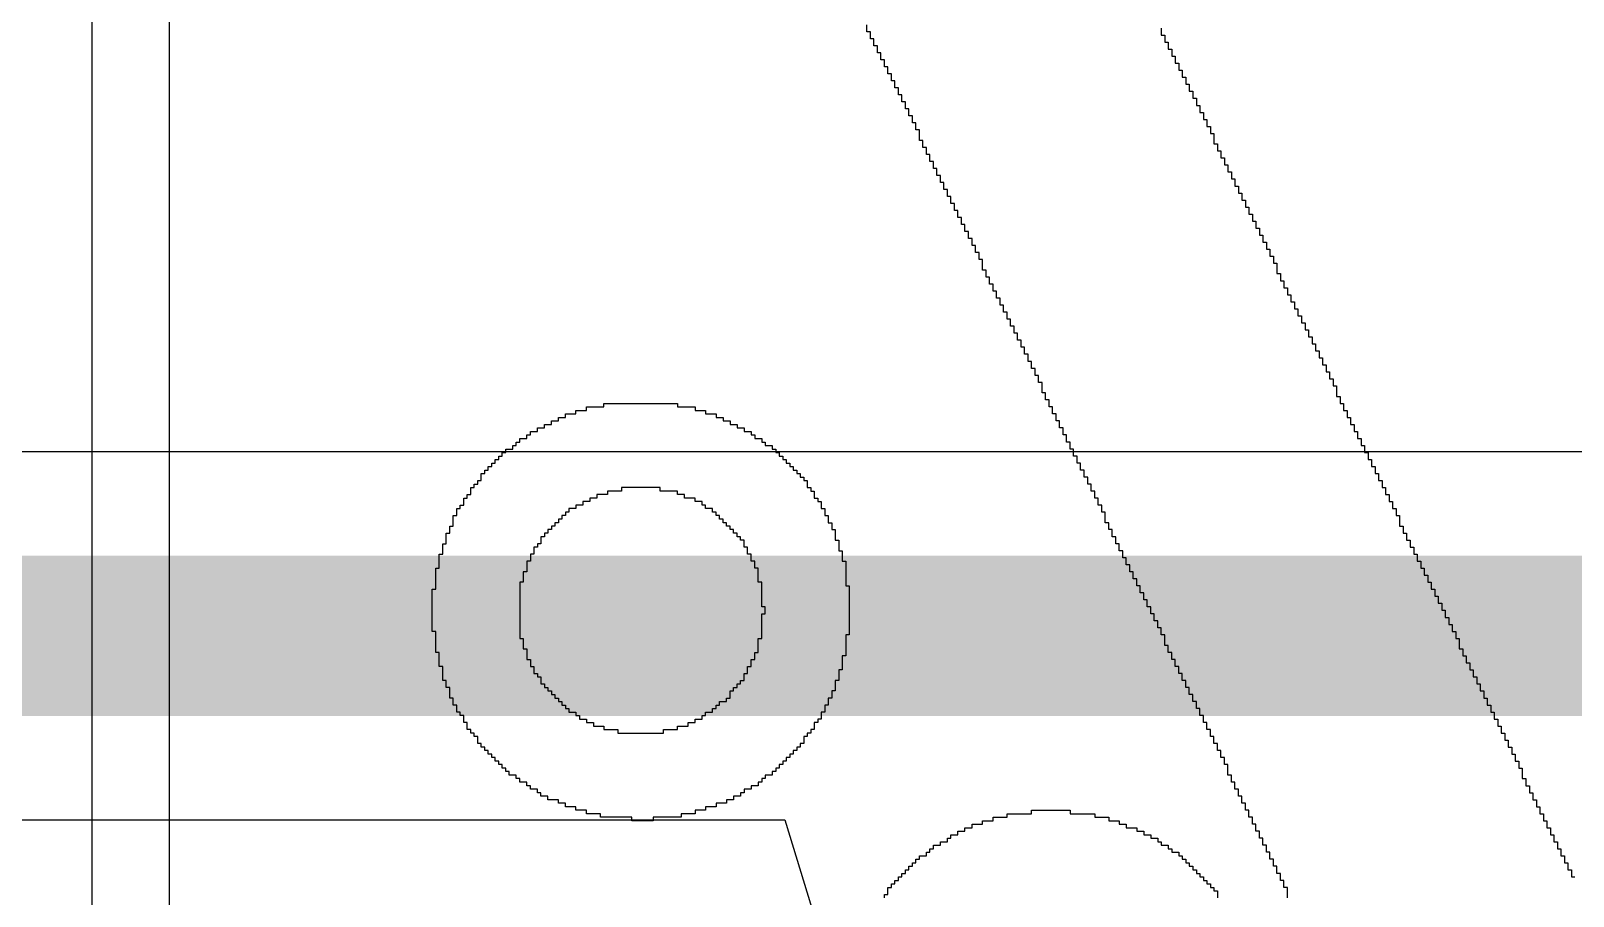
# Model space of a CAD drawing. Header units: inches. Extents: x -0.3 to 9.9, y -0.4 to 5.
# Drawn here: x 2.3156 to 2.3925, y 1.1252 to 1.1684 of the extents above; entities that cross this region are included whole.
import ezdxf

# ---------------------------------------------------------------- set-up
doc = ezdxf.new("R2010")
doc.units = ezdxf.units.IN
doc.header["$MEASUREMENT"] = 0
doc.layers.add('Top Layer', color=1, linetype='Continuous')
doc.layers.add('Top Overlay', color=2, linetype='Continuous')

msp = doc.modelspace()

# ---------------------------------------------------------------- linework, layer by layer
at = {"layer": 'Top Layer'}
for p, q in [((2.643146, 1.147401), (2.091867, 1.147401)), ((2.088232, 1.129048), (2.353213, 1.129048)), ((2.353213, 1.129048), (2.35473, 1.124048))]:
    msp.add_line(p, q, dxfattribs=at)
at = {"layer": 'Top Layer', "const_width": 0.008}
msp.add_lwpolyline([(2.087776, 1.138224), (2.674776, 1.138224)], dxfattribs=at)
at = {"layer": 'Top Overlay'}
for p, q in [((2.322494, 1.19792), (2.322494, 1.081084)), ((2.318646, 1.084932), (2.318646, 1.194072)), ((2.3573, 1.168361), (2.3573, 1.168711)), ((2.357475, 1.168361), (2.3573, 1.168361)), ((2.357475, 1.168011), (2.357475, 1.168361)), ((2.371992, 1.168536), (2.371992, 1.168186)), ((2.35765, 1.168011), (2.357475, 1.168011)), ((2.35765, 1.167661), (2.35765, 1.168011)), ((2.357825, 1.167661), (2.35765, 1.167661)), ((2.357825, 1.167312), (2.357825, 1.167661)), ((2.371992, 1.168186), (2.372167, 1.168186)), ((2.372167, 1.168186), (2.372167, 1.167836)), ((2.372167, 1.167836), (2.372342, 1.167836)), ((2.372342, 1.167836), (2.372342, 1.167487)), ((2.372342, 1.167487), (2.372517, 1.167487)), ((2.372517, 1.167487), (2.372517, 1.167137)), ((2.358, 1.167312), (2.357825, 1.167312)), ((2.358, 1.166962), (2.358, 1.167312)), ((2.358174, 1.166962), (2.358, 1.166962)), ((2.358174, 1.166612), (2.358174, 1.166962)), ((2.372517, 1.167137), (2.372691, 1.167137)), ((2.372691, 1.167137), (2.372691, 1.166787)), ((2.372691, 1.166787), (2.372866, 1.166787)), ((2.372866, 1.166787), (2.372866, 1.166437)), ((2.358349, 1.166612), (2.358174, 1.166612)), ((2.358349, 1.166262), (2.358349, 1.166612)), ((2.358524, 1.166262), (2.358349, 1.166262)), ((2.358524, 1.165912), (2.358524, 1.166262)), ((2.358699, 1.165912), (2.358524, 1.165912)), ((2.358699, 1.165563), (2.358699, 1.165912)), ((2.372866, 1.166437), (2.373041, 1.166437)), ((2.373041, 1.166437), (2.373041, 1.166087)), ((2.373041, 1.166087), (2.373216, 1.166087)), ((2.373216, 1.166087), (2.373216, 1.165738)), ((2.358874, 1.165563), (2.358699, 1.165563)), ((2.358874, 1.165213), (2.358874, 1.165563)), ((2.359049, 1.165213), (2.358874, 1.165213)), ((2.359049, 1.164863), (2.359049, 1.165213)), ((2.373216, 1.165738), (2.373391, 1.165738)), ((2.373391, 1.165738), (2.373391, 1.165388)), ((2.373391, 1.165388), (2.373566, 1.165388)), ((2.373566, 1.165388), (2.373566, 1.165038)), ((2.359224, 1.164863), (2.359049, 1.164863)), ((2.359224, 1.164513), (2.359224, 1.164863)), ((2.359399, 1.164513), (2.359224, 1.164513)), ((2.359399, 1.164163), (2.359399, 1.164513)), ((2.373566, 1.165038), (2.373741, 1.165038)), ((2.373741, 1.165038), (2.373741, 1.164688)), ((2.373741, 1.164688), (2.373916, 1.164688)), ((2.373916, 1.164688), (2.373916, 1.164338)), ((2.359574, 1.164163), (2.359399, 1.164163)), ((2.359574, 1.163814), (2.359574, 1.164163)), ((2.359748, 1.163814), (2.359574, 1.163814)), ((2.359748, 1.163464), (2.359748, 1.163814)), ((2.373916, 1.164338), (2.374091, 1.164338)), ((2.374091, 1.164338), (2.374091, 1.163989)), ((2.374091, 1.163989), (2.374266, 1.163989)), ((2.374266, 1.163989), (2.374266, 1.163639)), ((2.374266, 1.163639), (2.37444, 1.163639)), ((2.37444, 1.163639), (2.37444, 1.163289)), ((2.359923, 1.163464), (2.359748, 1.163464)), ((2.359923, 1.162939), (2.359923, 1.163464)), ((2.360098, 1.162939), (2.359923, 1.162939)), ((2.360098, 1.162589), (2.360098, 1.162939)), ((2.37444, 1.163289), (2.374615, 1.163289)), ((2.374615, 1.163289), (2.374615, 1.162764)), ((2.360273, 1.162589), (2.360098, 1.162589)), ((2.360273, 1.162239), (2.360273, 1.162589)), ((2.360448, 1.162239), (2.360273, 1.162239)), ((2.360448, 1.16189), (2.360448, 1.162239)), ((2.374615, 1.162764), (2.37479, 1.162764)), ((2.37479, 1.162764), (2.37479, 1.162414)), ((2.37479, 1.162414), (2.374965, 1.162414)), ((2.374965, 1.162414), (2.374965, 1.162065)), ((2.374965, 1.162065), (2.37514, 1.162065)), ((2.37514, 1.162065), (2.37514, 1.161715)), ((2.360623, 1.16189), (2.360448, 1.16189)), ((2.360623, 1.16154), (2.360623, 1.16189)), ((2.360798, 1.16154), (2.360623, 1.16154)), ((2.360798, 1.16119), (2.360798, 1.16154)), ((2.37514, 1.161715), (2.375315, 1.161715)), ((2.375315, 1.161715), (2.375315, 1.161365)), ((2.375315, 1.161365), (2.37549, 1.161365)), ((2.37549, 1.161365), (2.37549, 1.161015)), ((2.360973, 1.16119), (2.360798, 1.16119)), ((2.360973, 1.16084), (2.360973, 1.16119)), ((2.361148, 1.16084), (2.360973, 1.16084)), ((2.361148, 1.16049), (2.361148, 1.16084)), ((2.37549, 1.161015), (2.375665, 1.161015)), ((2.375665, 1.161015), (2.375665, 1.160665)), ((2.375665, 1.160665), (2.37584, 1.160665)), ((2.37584, 1.160665), (2.37584, 1.160316)), ((2.361323, 1.16049), (2.361148, 1.16049)), ((2.361323, 1.160141), (2.361323, 1.16049)), ((2.361498, 1.160141), (2.361323, 1.160141)), ((2.361498, 1.159791), (2.361498, 1.160141)), ((2.361673, 1.159791), (2.361498, 1.159791)), ((2.361673, 1.159441), (2.361673, 1.159791)), ((2.37584, 1.160316), (2.376015, 1.160316)), ((2.376015, 1.160316), (2.376015, 1.159966)), ((2.376015, 1.159966), (2.37619, 1.159966)), ((2.37619, 1.159966), (2.37619, 1.159616)), ((2.361847, 1.159441), (2.361673, 1.159441)), ((2.361847, 1.159091), (2.361847, 1.159441)), ((2.362022, 1.159091), (2.361847, 1.159091)), ((2.362022, 1.158741), (2.362022, 1.159091)), ((2.37619, 1.159616), (2.376364, 1.159616)), ((2.376364, 1.159616), (2.376364, 1.159266)), ((2.376364, 1.159266), (2.376539, 1.159266)), ((2.376539, 1.159266), (2.376539, 1.158916)), ((2.362197, 1.158741), (2.362022, 1.158741)), ((2.362197, 1.158392), (2.362197, 1.158741)), ((2.362372, 1.158392), (2.362197, 1.158392)), ((2.362372, 1.158042), (2.362372, 1.158392)), ((2.376539, 1.158916), (2.376714, 1.158916)), ((2.376714, 1.158916), (2.376714, 1.158566)), ((2.376714, 1.158566), (2.376889, 1.158566)), ((2.376889, 1.158566), (2.376889, 1.158217)), ((2.376889, 1.158217), (2.377064, 1.158217)), ((2.377064, 1.158217), (2.377064, 1.157867)), ((2.362547, 1.158042), (2.362372, 1.158042)), ((2.362547, 1.157692), (2.362547, 1.158042)), ((2.362722, 1.157692), (2.362547, 1.157692)), ((2.362722, 1.157342), (2.362722, 1.157692)), ((2.377064, 1.157867), (2.377239, 1.157867)), ((2.377239, 1.157867), (2.377239, 1.157517)), ((2.377239, 1.157517), (2.377414, 1.157517)), ((2.377414, 1.157517), (2.377414, 1.157167)), ((2.362897, 1.157342), (2.362722, 1.157342)), ((2.362897, 1.156992), (2.362897, 1.157342)), ((2.363072, 1.156992), (2.362897, 1.156992)), ((2.363072, 1.156468), (2.363072, 1.156992)), ((2.377414, 1.157167), (2.377589, 1.157167)), ((2.377589, 1.157167), (2.377589, 1.156817)), ((2.377589, 1.156817), (2.377764, 1.156817)), ((2.377764, 1.156817), (2.377764, 1.156293)), ((2.363247, 1.156468), (2.363072, 1.156468)), ((2.363247, 1.156118), (2.363247, 1.156468)), ((2.363421, 1.156118), (2.363247, 1.156118)), ((2.363421, 1.155768), (2.363421, 1.156118)), ((2.377764, 1.156293), (2.377938, 1.156293)), ((2.377938, 1.156293), (2.377938, 1.155943)), ((2.377938, 1.155943), (2.378113, 1.155943)), ((2.378113, 1.155943), (2.378113, 1.155593)), ((2.363596, 1.155768), (2.363421, 1.155768)), ((2.363596, 1.155418), (2.363596, 1.155768)), ((2.363771, 1.155418), (2.363596, 1.155418)), ((2.363771, 1.155068), (2.363771, 1.155418)), ((2.378113, 1.155593), (2.378288, 1.155593)), ((2.378288, 1.155593), (2.378288, 1.155243)), ((2.378288, 1.155243), (2.378463, 1.155243)), ((2.378463, 1.155243), (2.378463, 1.154894)), ((2.363946, 1.155068), (2.363771, 1.155068)), ((2.363946, 1.154719), (2.363946, 1.155068)), ((2.364121, 1.154719), (2.363946, 1.154719)), ((2.364121, 1.154369), (2.364121, 1.154719)), ((2.364296, 1.154369), (2.364121, 1.154369)), ((2.364296, 1.154019), (2.364296, 1.154369)), ((2.378463, 1.154894), (2.378638, 1.154894)), ((2.378638, 1.154894), (2.378638, 1.154544)), ((2.378638, 1.154544), (2.378813, 1.154544)), ((2.378813, 1.154544), (2.378813, 1.154194)), ((2.364471, 1.154019), (2.364296, 1.154019)), ((2.364471, 1.153669), (2.364471, 1.154019)), ((2.364646, 1.153669), (2.364471, 1.153669)), ((2.364646, 1.153319), (2.364646, 1.153669)), ((2.378813, 1.154194), (2.378988, 1.154194)), ((2.378988, 1.154194), (2.378988, 1.153844)), ((2.378988, 1.153844), (2.379163, 1.153844)), ((2.379163, 1.153844), (2.379163, 1.153494)), ((2.364821, 1.153319), (2.364646, 1.153319)), ((2.364821, 1.152969), (2.364821, 1.153319)), ((2.364996, 1.152969), (2.364821, 1.152969)), ((2.364996, 1.15262), (2.364996, 1.152969)), ((2.379163, 1.153494), (2.379338, 1.153494)), ((2.379338, 1.153494), (2.379338, 1.153144)), ((2.379338, 1.153144), (2.379513, 1.153144)), ((2.379513, 1.153144), (2.379513, 1.152795)), ((2.365171, 1.15262), (2.364996, 1.15262)), ((2.365171, 1.15227), (2.365171, 1.15262)), ((2.365346, 1.15227), (2.365171, 1.15227)), ((2.365346, 1.15192), (2.365346, 1.15227)), ((2.379513, 1.152795), (2.379688, 1.152795)), ((2.379688, 1.152795), (2.379688, 1.152445)), ((2.379688, 1.152445), (2.379863, 1.152445)), ((2.379863, 1.152445), (2.379863, 1.152095)), ((2.379863, 1.152095), (2.380037, 1.152095)), ((2.380037, 1.152095), (2.380037, 1.151745)), ((2.36552, 1.15192), (2.365346, 1.15192)), ((2.36552, 1.15157), (2.36552, 1.15192)), ((2.365695, 1.15157), (2.36552, 1.15157)), ((2.365695, 1.15122), (2.365695, 1.15157)), ((2.380037, 1.151745), (2.380212, 1.151745)), ((2.380212, 1.151745), (2.380212, 1.151395)), ((2.380212, 1.151395), (2.380387, 1.151395)), ((2.380387, 1.151395), (2.380387, 1.151046)), ((2.36587, 1.15122), (2.365695, 1.15122)), ((2.36587, 1.150871), (2.36587, 1.15122)), ((2.366045, 1.150871), (2.36587, 1.150871)), ((2.366045, 1.150346), (2.366045, 1.150871)), ((2.380387, 1.151046), (2.380562, 1.151046)), ((2.380562, 1.151046), (2.380562, 1.150696)), ((2.380562, 1.150696), (2.380737, 1.150696)), ((2.380737, 1.150696), (2.380737, 1.150171)), ((2.344182, 1.149646), (2.344182, 1.149821)), ((2.344182, 1.149821), (2.347855, 1.149821)), ((2.347855, 1.149821), (2.347855, 1.149646)), ((2.36622, 1.150346), (2.366045, 1.150346)), ((2.36622, 1.149996), (2.36622, 1.150346)), ((2.366395, 1.149996), (2.36622, 1.149996)), ((2.366395, 1.149646), (2.366395, 1.149996)), ((2.380737, 1.150171), (2.380912, 1.150171)), ((2.380912, 1.150171), (2.380912, 1.149821)), ((2.380912, 1.149821), (2.381087, 1.149821)), ((2.381087, 1.149821), (2.381087, 1.149471)), ((2.341908, 1.148947), (2.341908, 1.149122)), ((2.341908, 1.149122), (2.342258, 1.149122)), ((2.342258, 1.149122), (2.342258, 1.149296)), ((2.342258, 1.149296), (2.342783, 1.149296)), ((2.342783, 1.149296), (2.342783, 1.149471)), ((2.342783, 1.149471), (2.343308, 1.149471)), ((2.343308, 1.149471), (2.343308, 1.149646)), ((2.343308, 1.149646), (2.344182, 1.149646)), ((2.347855, 1.149646), (2.34873, 1.149646)), ((2.34873, 1.149646), (2.34873, 1.149471)), ((2.34873, 1.149471), (2.349254, 1.149471)), ((2.349254, 1.149471), (2.349254, 1.149296)), ((2.349254, 1.149296), (2.349779, 1.149296)), ((2.349779, 1.149296), (2.349779, 1.149122)), ((2.349779, 1.149122), (2.350129, 1.149122)), ((2.350129, 1.149122), (2.350129, 1.148947)), ((2.36657, 1.149646), (2.366395, 1.149646)), ((2.36657, 1.149296), (2.36657, 1.149646)), ((2.366745, 1.149296), (2.36657, 1.149296)), ((2.366745, 1.148947), (2.366745, 1.149296)), ((2.381087, 1.149471), (2.381262, 1.149471)), ((2.381262, 1.149471), (2.381262, 1.149122)), ((2.381262, 1.149122), (2.381437, 1.149122)), ((2.381437, 1.149122), (2.381437, 1.148772)), ((2.340334, 1.148072), (2.340334, 1.148247)), ((2.340334, 1.148247), (2.340509, 1.148247)), ((2.340509, 1.148247), (2.340509, 1.148422)), ((2.340509, 1.148422), (2.340859, 1.148422)), ((2.340859, 1.148422), (2.340859, 1.148597)), ((2.340859, 1.148597), (2.341209, 1.148597)), ((2.341209, 1.148597), (2.341209, 1.148772)), ((2.341209, 1.148772), (2.341559, 1.148772)), ((2.341559, 1.148772), (2.341559, 1.148947)), ((2.341559, 1.148947), (2.341908, 1.148947)), ((2.350129, 1.148947), (2.350479, 1.148947)), ((2.350479, 1.148947), (2.350479, 1.148772)), ((2.350479, 1.148772), (2.350828, 1.148772)), ((2.350828, 1.148772), (2.350828, 1.148597)), ((2.350828, 1.148597), (2.351178, 1.148597)), ((2.351178, 1.148597), (2.351178, 1.148422)), ((2.351178, 1.148422), (2.351528, 1.148422)), ((2.351528, 1.148422), (2.351528, 1.148247)), ((2.351528, 1.148247), (2.351703, 1.148247)), ((2.351703, 1.148247), (2.351703, 1.148072)), ((2.36692, 1.148947), (2.366745, 1.148947)), ((2.36692, 1.148597), (2.36692, 1.148947)), ((2.367094, 1.148597), (2.36692, 1.148597)), ((2.367094, 1.148247), (2.367094, 1.148597)), ((2.367269, 1.148247), (2.367094, 1.148247)), ((2.367269, 1.147897), (2.367269, 1.148247)), ((2.381437, 1.148772), (2.381611, 1.148772)), ((2.381611, 1.148772), (2.381611, 1.148422)), ((2.381611, 1.148422), (2.381786, 1.148422)), ((2.381786, 1.148422), (2.381786, 1.148072)), ((2.339285, 1.147373), (2.339285, 1.147547)), ((2.339285, 1.147547), (2.339635, 1.147547)), ((2.339635, 1.147547), (2.339635, 1.147722)), ((2.339635, 1.147722), (2.339809, 1.147722)), ((2.339809, 1.147722), (2.339809, 1.147897)), ((2.339809, 1.147897), (2.339984, 1.147897)), ((2.339984, 1.147897), (2.339984, 1.148072)), ((2.339984, 1.148072), (2.340334, 1.148072)), ((2.351703, 1.148072), (2.352053, 1.148072)), ((2.352053, 1.148072), (2.352053, 1.147897)), ((2.352053, 1.147897), (2.352228, 1.147897)), ((2.352228, 1.147897), (2.352228, 1.147722)), ((2.352228, 1.147722), (2.352578, 1.147722)), ((2.352578, 1.147722), (2.352578, 1.147547)), ((2.352578, 1.147547), (2.352752, 1.147547)), ((2.352752, 1.147547), (2.352752, 1.147373)), ((2.367444, 1.147897), (2.367269, 1.147897)), ((2.367444, 1.147547), (2.367444, 1.147897)), ((2.367619, 1.147547), (2.367444, 1.147547)), ((2.367619, 1.147198), (2.367619, 1.147547)), ((2.381786, 1.148072), (2.381961, 1.148072)), ((2.381961, 1.148072), (2.381961, 1.147722)), ((2.381961, 1.147722), (2.382136, 1.147722)), ((2.382136, 1.147722), (2.382136, 1.147373)), ((2.33841, 1.146498), (2.33841, 1.146673)), ((2.33841, 1.146673), (2.338585, 1.146673)), ((2.338585, 1.146673), (2.338585, 1.146848)), ((2.338585, 1.146848), (2.33876, 1.146848)), ((2.33876, 1.146848), (2.33876, 1.147023)), ((2.33876, 1.147023), (2.338935, 1.147023)), ((2.338935, 1.147023), (2.338935, 1.147198)), ((2.338935, 1.147198), (2.33911, 1.147198)), ((2.33911, 1.147198), (2.33911, 1.147373)), ((2.33911, 1.147373), (2.339285, 1.147373)), ((2.352752, 1.147373), (2.352927, 1.147373)), ((2.352927, 1.147373), (2.352927, 1.147198)), ((2.352927, 1.147198), (2.353102, 1.147198)), ((2.353102, 1.147198), (2.353102, 1.147023)), ((2.353102, 1.147023), (2.353277, 1.147023)), ((2.353277, 1.147023), (2.353277, 1.146848)), ((2.353277, 1.146848), (2.353452, 1.146848)), ((2.353452, 1.146848), (2.353452, 1.146673)), ((2.353452, 1.146673), (2.353627, 1.146673)), ((2.353627, 1.146673), (2.353627, 1.146498)), ((2.367794, 1.147198), (2.367619, 1.147198)), ((2.367794, 1.146848), (2.367794, 1.147198)), ((2.367969, 1.146848), (2.367794, 1.146848)), ((2.367969, 1.146498), (2.367969, 1.146848)), ((2.382136, 1.147373), (2.382311, 1.147373)), ((2.382311, 1.147373), (2.382311, 1.147023)), ((2.382311, 1.147023), (2.382486, 1.147023)), ((2.382486, 1.147023), (2.382486, 1.146673)), ((2.382486, 1.146673), (2.382661, 1.146673)), ((2.382661, 1.146673), (2.382661, 1.146323)), ((2.337886, 1.145798), (2.337886, 1.145973)), ((2.337886, 1.145973), (2.33806, 1.145973)), ((2.33806, 1.145973), (2.33806, 1.146323)), ((2.33806, 1.146323), (2.338235, 1.146323)), ((2.338235, 1.146323), (2.338235, 1.146498)), ((2.338235, 1.146498), (2.33841, 1.146498)), ((2.353627, 1.146498), (2.353802, 1.146498)), ((2.353802, 1.146498), (2.353802, 1.146323)), ((2.353802, 1.146323), (2.353977, 1.146323)), ((2.353977, 1.146323), (2.353977, 1.146148)), ((2.353977, 1.146148), (2.354152, 1.146148)), ((2.354152, 1.146148), (2.354152, 1.145973)), ((2.354152, 1.145973), (2.354326, 1.145973)), ((2.354326, 1.145973), (2.354326, 1.145624)), ((2.368144, 1.146498), (2.367969, 1.146498)), ((2.368144, 1.146148), (2.368144, 1.146498)), ((2.368319, 1.146148), (2.368144, 1.146148)), ((2.368319, 1.145798), (2.368319, 1.146148)), ((2.382661, 1.146323), (2.382836, 1.146323)), ((2.382836, 1.146323), (2.382836, 1.145973)), ((2.382836, 1.145973), (2.383011, 1.145973)), ((2.383011, 1.145973), (2.383011, 1.145624)), ((2.337361, 1.145099), (2.337361, 1.145274)), ((2.337361, 1.145274), (2.337536, 1.145274)), ((2.337536, 1.145274), (2.337536, 1.145624)), ((2.337536, 1.145624), (2.337711, 1.145624)), ((2.337711, 1.145624), (2.337711, 1.145798)), ((2.337711, 1.145798), (2.337886, 1.145798)), ((2.344357, 1.145274), (2.343832, 1.145274)), ((2.343832, 1.145274), (2.343832, 1.145099)), ((2.345057, 1.145449), (2.344357, 1.145449)), ((2.344357, 1.145449), (2.344357, 1.145274)), ((2.34698, 1.145624), (2.345057, 1.145624)), ((2.345057, 1.145624), (2.345057, 1.145449)), ((2.34698, 1.145449), (2.34698, 1.145624)), ((2.347855, 1.145449), (2.34698, 1.145449)), ((2.347855, 1.145274), (2.347855, 1.145449)), ((2.348205, 1.145274), (2.347855, 1.145274)), ((2.348205, 1.145099), (2.348205, 1.145274)), ((2.354326, 1.145624), (2.354501, 1.145624)), ((2.354501, 1.145624), (2.354501, 1.145449)), ((2.354501, 1.145449), (2.354676, 1.145449)), ((2.354676, 1.145449), (2.354676, 1.145099)), ((2.368494, 1.145798), (2.368319, 1.145798)), ((2.368494, 1.145449), (2.368494, 1.145798)), ((2.368669, 1.145449), (2.368494, 1.145449)), ((2.368669, 1.145099), (2.368669, 1.145449)), ((2.383011, 1.145624), (2.383186, 1.145624)), ((2.383186, 1.145624), (2.383186, 1.145274)), ((2.383186, 1.145274), (2.383361, 1.145274)), ((2.383361, 1.145274), (2.383361, 1.144924)), ((2.336836, 1.144224), (2.336836, 1.144574)), ((2.336836, 1.144574), (2.337011, 1.144574)), ((2.337011, 1.144574), (2.337011, 1.144749)), ((2.337011, 1.144749), (2.337186, 1.144749)), ((2.337186, 1.144749), (2.337186, 1.145099)), ((2.337186, 1.145099), (2.337361, 1.145099)), ((2.342433, 1.144399), (2.342258, 1.144399)), ((2.342258, 1.144399), (2.342258, 1.144224)), ((2.342783, 1.144574), (2.342433, 1.144574)), ((2.342433, 1.144574), (2.342433, 1.144399)), ((2.343133, 1.144749), (2.342783, 1.144749)), ((2.342783, 1.144749), (2.342783, 1.144574)), ((2.343482, 1.144924), (2.343133, 1.144924)), ((2.343133, 1.144924), (2.343133, 1.144749)), ((2.343832, 1.145099), (2.343482, 1.145099)), ((2.343482, 1.145099), (2.343482, 1.144924)), ((2.34873, 1.145099), (2.348205, 1.145099)), ((2.34873, 1.144924), (2.34873, 1.145099)), ((2.349079, 1.144924), (2.34873, 1.144924)), ((2.349079, 1.144749), (2.349079, 1.144924)), ((2.349254, 1.144749), (2.349079, 1.144749)), ((2.349254, 1.144574), (2.349254, 1.144749)), ((2.349604, 1.144574), (2.349254, 1.144574)), ((2.349604, 1.144399), (2.349604, 1.144574)), ((2.349779, 1.144399), (2.349604, 1.144399)), ((2.349779, 1.144224), (2.349779, 1.144399)), ((2.354676, 1.145099), (2.354851, 1.145099)), ((2.354851, 1.145099), (2.354851, 1.144924)), ((2.354851, 1.144924), (2.355026, 1.144924)), ((2.355026, 1.144924), (2.355026, 1.144574)), ((2.355026, 1.144574), (2.355201, 1.144574)), ((2.355201, 1.144574), (2.355201, 1.144224)), ((2.368844, 1.145099), (2.368669, 1.145099)), ((2.368844, 1.144749), (2.368844, 1.145099)), ((2.369018, 1.144749), (2.368844, 1.144749)), ((2.369018, 1.144399), (2.369018, 1.144749)), ((2.369193, 1.144399), (2.369018, 1.144399)), ((2.369193, 1.143874), (2.369193, 1.144399)), ((2.383361, 1.144924), (2.383535, 1.144924)), ((2.383535, 1.144924), (2.383535, 1.144574)), ((2.383535, 1.144574), (2.38371, 1.144574)), ((2.38371, 1.144574), (2.38371, 1.144224)), ((2.336486, 1.14335), (2.336486, 1.1437)), ((2.336486, 1.1437), (2.336661, 1.1437)), ((2.336661, 1.1437), (2.336661, 1.144224)), ((2.336661, 1.144224), (2.336836, 1.144224)), ((2.341733, 1.1437), (2.341559, 1.1437)), ((2.341559, 1.1437), (2.341559, 1.143525)), ((2.341908, 1.143874), (2.341733, 1.143874)), ((2.341733, 1.143874), (2.341733, 1.1437)), ((2.342083, 1.144049), (2.341908, 1.144049)), ((2.341908, 1.144049), (2.341908, 1.143874)), ((2.342258, 1.144224), (2.342083, 1.144224)), ((2.342083, 1.144224), (2.342083, 1.144049)), ((2.349954, 1.144224), (2.349779, 1.144224)), ((2.349954, 1.144049), (2.349954, 1.144224)), ((2.350129, 1.144049), (2.349954, 1.144049)), ((2.350129, 1.143874), (2.350129, 1.144049)), ((2.350304, 1.143874), (2.350129, 1.143874)), ((2.350304, 1.1437), (2.350304, 1.143874)), ((2.350479, 1.1437), (2.350304, 1.1437)), ((2.350479, 1.143525), (2.350479, 1.1437)), ((2.355201, 1.144224), (2.355376, 1.144224)), ((2.355376, 1.144224), (2.355376, 1.143874)), ((2.355376, 1.143874), (2.355551, 1.143874)), ((2.355551, 1.143874), (2.355551, 1.143525)), ((2.369368, 1.143874), (2.369193, 1.143874)), ((2.369368, 1.143525), (2.369368, 1.143874)), ((2.38371, 1.144224), (2.383885, 1.144224)), ((2.383885, 1.144224), (2.383885, 1.1437)), ((2.383885, 1.1437), (2.38406, 1.1437)), ((2.38406, 1.1437), (2.38406, 1.14335)), ((2.336136, 1.1423), (2.336136, 1.142825)), ((2.336136, 1.142825), (2.336311, 1.142825)), ((2.336311, 1.142825), (2.336311, 1.14335)), ((2.336311, 1.14335), (2.336486, 1.14335)), ((2.341034, 1.142825), (2.340859, 1.142825)), ((2.340859, 1.142825), (2.340859, 1.14265)), ((2.341209, 1.143175), (2.341034, 1.143175)), ((2.341034, 1.143175), (2.341034, 1.142825)), ((2.341384, 1.14335), (2.341209, 1.14335)), ((2.341209, 1.14335), (2.341209, 1.143175)), ((2.341559, 1.143525), (2.341384, 1.143525)), ((2.341384, 1.143525), (2.341384, 1.14335)), ((2.350653, 1.143525), (2.350479, 1.143525)), ((2.350653, 1.14335), (2.350653, 1.143525)), ((2.350828, 1.14335), (2.350653, 1.14335)), ((2.350828, 1.143175), (2.350828, 1.14335)), ((2.351003, 1.143175), (2.350828, 1.143175)), ((2.351003, 1.143), (2.351003, 1.143175)), ((2.351178, 1.143), (2.351003, 1.143)), ((2.351178, 1.14265), (2.351178, 1.143)), ((2.355551, 1.143525), (2.355726, 1.143525)), ((2.355726, 1.143525), (2.355726, 1.143)), ((2.355726, 1.143), (2.355901, 1.143)), ((2.355901, 1.143), (2.355901, 1.142475)), ((2.369543, 1.143525), (2.369368, 1.143525)), ((2.369543, 1.143175), (2.369543, 1.143525)), ((2.369718, 1.143175), (2.369543, 1.143175)), ((2.369718, 1.142825), (2.369718, 1.143175)), ((2.369893, 1.142825), (2.369718, 1.142825)), ((2.369893, 1.142475), (2.369893, 1.142825)), ((2.38406, 1.14335), (2.384235, 1.14335)), ((2.384235, 1.14335), (2.384235, 1.143)), ((2.384235, 1.143), (2.38441, 1.143)), ((2.38441, 1.143), (2.38441, 1.14265)), ((2.335962, 1.141601), (2.335962, 1.1423)), ((2.335962, 1.1423), (2.336136, 1.1423)), ((2.340684, 1.1423), (2.340509, 1.1423)), ((2.340509, 1.1423), (2.340509, 1.141951)), ((2.340859, 1.14265), (2.340684, 1.14265)), ((2.340684, 1.14265), (2.340684, 1.1423)), ((2.351353, 1.14265), (2.351178, 1.14265)), ((2.351353, 1.1423), (2.351353, 1.14265)), ((2.351528, 1.1423), (2.351353, 1.1423)), ((2.351528, 1.141951), (2.351528, 1.1423)), ((2.355901, 1.142475), (2.356076, 1.142475)), ((2.356076, 1.142475), (2.356076, 1.141951)), ((2.370068, 1.142475), (2.369893, 1.142475)), ((2.370068, 1.142125), (2.370068, 1.142475)), ((2.370243, 1.142125), (2.370068, 1.142125)), ((2.370243, 1.141776), (2.370243, 1.142125)), ((2.38441, 1.14265), (2.384585, 1.14265)), ((2.384585, 1.14265), (2.384585, 1.1423)), ((2.384585, 1.1423), (2.38476, 1.1423)), ((2.38476, 1.1423), (2.38476, 1.141951)), ((2.335787, 1.140551), (2.335787, 1.141601)), ((2.335787, 1.141601), (2.335962, 1.141601)), ((2.340334, 1.141426), (2.340159, 1.141426)), ((2.340159, 1.141426), (2.340159, 1.140901)), ((2.340509, 1.141951), (2.340334, 1.141951)), ((2.340334, 1.141951), (2.340334, 1.141426)), ((2.351703, 1.141951), (2.351528, 1.141951)), ((2.351703, 1.141601), (2.351703, 1.141951)), ((2.351878, 1.141601), (2.351703, 1.141601)), ((2.351878, 1.140901), (2.351878, 1.141601)), ((2.356076, 1.141951), (2.35625, 1.141951)), ((2.35625, 1.141951), (2.35625, 1.140726)), ((2.370418, 1.141776), (2.370243, 1.141776)), ((2.370418, 1.141426), (2.370418, 1.141776)), ((2.370593, 1.141426), (2.370418, 1.141426)), ((2.370593, 1.141076), (2.370593, 1.141426)), ((2.38476, 1.141951), (2.384935, 1.141951)), ((2.384935, 1.141951), (2.384935, 1.141601)), ((2.384935, 1.141601), (2.38511, 1.141601)), ((2.38511, 1.141601), (2.38511, 1.141251)), ((2.335612, 1.138453), (2.335612, 1.140551)), ((2.335612, 1.140551), (2.335787, 1.140551)), ((2.340159, 1.140901), (2.339984, 1.140901)), ((2.339984, 1.140901), (2.339984, 1.138103)), ((2.352053, 1.140901), (2.351878, 1.140901)), ((2.352053, 1.139677), (2.352053, 1.140901)), ((2.35625, 1.140726), (2.356425, 1.140726)), ((2.356425, 1.140726), (2.356425, 1.138278)), ((2.370767, 1.141076), (2.370593, 1.141076)), ((2.370767, 1.140726), (2.370767, 1.141076)), ((2.370942, 1.140726), (2.370767, 1.140726)), ((2.370942, 1.140376), (2.370942, 1.140726)), ((2.38511, 1.141251), (2.385285, 1.141251)), ((2.385285, 1.141251), (2.385285, 1.140901)), ((2.385285, 1.140901), (2.385459, 1.140901)), ((2.385459, 1.140901), (2.385459, 1.140551)), ((2.385459, 1.140551), (2.385634, 1.140551)), ((2.385634, 1.140551), (2.385634, 1.140202)), ((2.371117, 1.140376), (2.370942, 1.140376)), ((2.371117, 1.140027), (2.371117, 1.140376)), ((2.371292, 1.140027), (2.371117, 1.140027)), ((2.371292, 1.139677), (2.371292, 1.140027)), ((2.385634, 1.140202), (2.385809, 1.140202)), ((2.385809, 1.140202), (2.385809, 1.139852)), ((2.385809, 1.139852), (2.385984, 1.139852)), ((2.385984, 1.139852), (2.385984, 1.139502)), ((2.352228, 1.139677), (2.352053, 1.139677)), ((2.352053, 1.138103), (2.352053, 1.139327)), ((2.352053, 1.139327), (2.352228, 1.139327)), ((2.352228, 1.139327), (2.352228, 1.139677)), ((2.371467, 1.139677), (2.371292, 1.139677)), ((2.371467, 1.139327), (2.371467, 1.139677)), ((2.371642, 1.139327), (2.371467, 1.139327)), ((2.371642, 1.138977), (2.371642, 1.139327)), ((2.371817, 1.138977), (2.371642, 1.138977)), ((2.371817, 1.138627), (2.371817, 1.138977)), ((2.385984, 1.139502), (2.386159, 1.139502)), ((2.386159, 1.139502), (2.386159, 1.139152)), ((2.386159, 1.139152), (2.386334, 1.139152)), ((2.386334, 1.139152), (2.386334, 1.138802)), ((2.335787, 1.138453), (2.335612, 1.138453)), ((2.335787, 1.137403), (2.335787, 1.138453)), ((2.356425, 1.138278), (2.35625, 1.138278)), ((2.35625, 1.138278), (2.35625, 1.137228)), ((2.371992, 1.138627), (2.371817, 1.138627)), ((2.371992, 1.138278), (2.371992, 1.138627)), ((2.372167, 1.138278), (2.371992, 1.138278)), ((2.372167, 1.137753), (2.372167, 1.138278)), ((2.386334, 1.138802), (2.386509, 1.138802)), ((2.386509, 1.138802), (2.386509, 1.138453)), ((2.386509, 1.138453), (2.386684, 1.138453)), ((2.386684, 1.138453), (2.386684, 1.138103)), ((2.339984, 1.138103), (2.340159, 1.138103)), ((2.340159, 1.138103), (2.340159, 1.137578)), ((2.340159, 1.137578), (2.340334, 1.137578)), ((2.340334, 1.137578), (2.340334, 1.137053)), ((2.351878, 1.137403), (2.351878, 1.138103)), ((2.351878, 1.138103), (2.352053, 1.138103)), ((2.372342, 1.137753), (2.372167, 1.137753)), ((2.372342, 1.137403), (2.372342, 1.137753)), ((2.386684, 1.138103), (2.386859, 1.138103)), ((2.386859, 1.138103), (2.386859, 1.137578)), ((2.386859, 1.137578), (2.387033, 1.137578)), ((2.387033, 1.137578), (2.387033, 1.137228)), ((2.335962, 1.137403), (2.335787, 1.137403)), ((2.335962, 1.136704), (2.335962, 1.137403)), ((2.336136, 1.136704), (2.335962, 1.136704)), ((2.336136, 1.136004), (2.336136, 1.136704)), ((2.340334, 1.137053), (2.340509, 1.137053)), ((2.340509, 1.137053), (2.340509, 1.136704)), ((2.340509, 1.136704), (2.340684, 1.136704)), ((2.340684, 1.136704), (2.340684, 1.136354)), ((2.351353, 1.136354), (2.351353, 1.136704)), ((2.351353, 1.136704), (2.351528, 1.136704)), ((2.351528, 1.136704), (2.351528, 1.137053)), ((2.351528, 1.137053), (2.351703, 1.137053)), ((2.351703, 1.137053), (2.351703, 1.137403)), ((2.351703, 1.137403), (2.351878, 1.137403)), ((2.35625, 1.137228), (2.356076, 1.137228)), ((2.356076, 1.137228), (2.356076, 1.137053)), ((2.356076, 1.137053), (2.356076, 1.136878)), ((2.356076, 1.136878), (2.356076, 1.136529)), ((2.372517, 1.137403), (2.372342, 1.137403)), ((2.372517, 1.137053), (2.372517, 1.137403)), ((2.372691, 1.137053), (2.372517, 1.137053)), ((2.372691, 1.136704), (2.372691, 1.137053)), ((2.372866, 1.136704), (2.372691, 1.136704)), ((2.372866, 1.136354), (2.372866, 1.136704)), ((2.387033, 1.137228), (2.387208, 1.137228)), ((2.387208, 1.137228), (2.387208, 1.136878)), ((2.387208, 1.136878), (2.387383, 1.136878)), ((2.387383, 1.136878), (2.387383, 1.136529)), ((2.336311, 1.136004), (2.336136, 1.136004)), ((2.336311, 1.135654), (2.336311, 1.136004)), ((2.340684, 1.136354), (2.340859, 1.136354)), ((2.340859, 1.136354), (2.340859, 1.136179)), ((2.340859, 1.136179), (2.341034, 1.136179)), ((2.341034, 1.136179), (2.341034, 1.135829)), ((2.351003, 1.135829), (2.351003, 1.136004)), ((2.351003, 1.136004), (2.351178, 1.136004)), ((2.351178, 1.136004), (2.351178, 1.136354)), ((2.351178, 1.136354), (2.351353, 1.136354)), ((2.355901, 1.136004), (2.355726, 1.136004)), ((2.355726, 1.136004), (2.355726, 1.135479)), ((2.356076, 1.136529), (2.355901, 1.136529)), ((2.355901, 1.136529), (2.355901, 1.136004)), ((2.373041, 1.136354), (2.372866, 1.136354)), ((2.373041, 1.136004), (2.373041, 1.136354)), ((2.373216, 1.136004), (2.373041, 1.136004)), ((2.373216, 1.135654), (2.373216, 1.136004)), ((2.387383, 1.136529), (2.387558, 1.136529)), ((2.387558, 1.136529), (2.387558, 1.136179)), ((2.387558, 1.136179), (2.387733, 1.136179)), ((2.387733, 1.136179), (2.387733, 1.135829)), ((2.336486, 1.135654), (2.336311, 1.135654)), ((2.336486, 1.135129), (2.336486, 1.135654)), ((2.336661, 1.135129), (2.336486, 1.135129)), ((2.336661, 1.13478), (2.336661, 1.135129)), ((2.341034, 1.135829), (2.341209, 1.135829)), ((2.341209, 1.135829), (2.341209, 1.135654)), ((2.341209, 1.135654), (2.341384, 1.135654)), ((2.341384, 1.135654), (2.341384, 1.135479)), ((2.341384, 1.135479), (2.341559, 1.135479)), ((2.341559, 1.135479), (2.341559, 1.135304)), ((2.341559, 1.135304), (2.341733, 1.135304)), ((2.341733, 1.135304), (2.341733, 1.135129)), ((2.341733, 1.135129), (2.341908, 1.135129)), ((2.341908, 1.135129), (2.341908, 1.134954)), ((2.350304, 1.134954), (2.350304, 1.135129)), ((2.350304, 1.135129), (2.350479, 1.135129)), ((2.350479, 1.135129), (2.350479, 1.135479)), ((2.350479, 1.135479), (2.350653, 1.135479)), ((2.350653, 1.135479), (2.350653, 1.135654)), ((2.350653, 1.135654), (2.350828, 1.135654)), ((2.350828, 1.135654), (2.350828, 1.135829)), ((2.350828, 1.135829), (2.351003, 1.135829)), ((2.355551, 1.135129), (2.355376, 1.135129)), ((2.355376, 1.135129), (2.355376, 1.13478)), ((2.355726, 1.135479), (2.355551, 1.135479)), ((2.355551, 1.135479), (2.355551, 1.135129)), ((2.373391, 1.135654), (2.373216, 1.135654)), ((2.373391, 1.135304), (2.373391, 1.135654)), ((2.373566, 1.135304), (2.373391, 1.135304)), ((2.373566, 1.134954), (2.373566, 1.135304)), ((2.387733, 1.135829), (2.387908, 1.135829)), ((2.387908, 1.135829), (2.387908, 1.135479)), ((2.387908, 1.135479), (2.388083, 1.135479)), ((2.388083, 1.135479), (2.388083, 1.135129)), ((2.388083, 1.135129), (2.388258, 1.135129)), ((2.388258, 1.135129), (2.388258, 1.13478)), ((2.336836, 1.13478), (2.336661, 1.13478)), ((2.336836, 1.13443), (2.336836, 1.13478)), ((2.337011, 1.13443), (2.336836, 1.13443)), ((2.337011, 1.134255), (2.337011, 1.13443)), ((2.341908, 1.134954), (2.342083, 1.134954)), ((2.342083, 1.134954), (2.342083, 1.13478)), ((2.342083, 1.13478), (2.342258, 1.13478)), ((2.342258, 1.13478), (2.342258, 1.134605)), ((2.342258, 1.134605), (2.342433, 1.134605)), ((2.342433, 1.134605), (2.342433, 1.13443)), ((2.342433, 1.13443), (2.342783, 1.13443)), ((2.342783, 1.13443), (2.342783, 1.134255)), ((2.349254, 1.134255), (2.349254, 1.13443)), ((2.349254, 1.13443), (2.349604, 1.13443)), ((2.349604, 1.13443), (2.349604, 1.134605)), ((2.349604, 1.134605), (2.349779, 1.134605)), ((2.349779, 1.134605), (2.349779, 1.13478)), ((2.349779, 1.13478), (2.349954, 1.13478)), ((2.349954, 1.13478), (2.349954, 1.134954)), ((2.349954, 1.134954), (2.350304, 1.134954)), ((2.355201, 1.13443), (2.355026, 1.13443)), ((2.355026, 1.13443), (2.355026, 1.13408)), ((2.355376, 1.13478), (2.355201, 1.13478)), ((2.355201, 1.13478), (2.355201, 1.13443)), ((2.373741, 1.134954), (2.373566, 1.134954)), ((2.373741, 1.134605), (2.373741, 1.134954)), ((2.373916, 1.134605), (2.373741, 1.134605)), ((2.373916, 1.134255), (2.373916, 1.134605)), ((2.388258, 1.13478), (2.388433, 1.13478)), ((2.388433, 1.13478), (2.388433, 1.13443)), ((2.388433, 1.13443), (2.388608, 1.13443)), ((2.388608, 1.13443), (2.388608, 1.13408)), ((2.337186, 1.134255), (2.337011, 1.134255)), ((2.337186, 1.133905), (2.337186, 1.134255)), ((2.337361, 1.133905), (2.337186, 1.133905)), ((2.337361, 1.133555), (2.337361, 1.133905)), ((2.342783, 1.134255), (2.342958, 1.134255)), ((2.342958, 1.134255), (2.342958, 1.13408)), ((2.342958, 1.13408), (2.343308, 1.13408)), ((2.343308, 1.13408), (2.343308, 1.133905)), ((2.343308, 1.133905), (2.343657, 1.133905)), ((2.343657, 1.133905), (2.343657, 1.13373)), ((2.343657, 1.13373), (2.344182, 1.13373)), ((2.344182, 1.13373), (2.344182, 1.133555)), ((2.347855, 1.133555), (2.347855, 1.13373)), ((2.347855, 1.13373), (2.34838, 1.13373)), ((2.34838, 1.13373), (2.34838, 1.133905)), ((2.34838, 1.133905), (2.34873, 1.133905)), ((2.34873, 1.133905), (2.34873, 1.13408)), ((2.34873, 1.13408), (2.349079, 1.13408)), ((2.349079, 1.13408), (2.349079, 1.134255)), ((2.349079, 1.134255), (2.349254, 1.134255)), ((2.354851, 1.133905), (2.354676, 1.133905)), ((2.354676, 1.133905), (2.354676, 1.133555)), ((2.355026, 1.13408), (2.354851, 1.13408)), ((2.354851, 1.13408), (2.354851, 1.133905)), ((2.374091, 1.134255), (2.373916, 1.134255)), ((2.374091, 1.133905), (2.374091, 1.134255)), ((2.374266, 1.133905), (2.374091, 1.133905)), ((2.374266, 1.133555), (2.374266, 1.133905)), ((2.388608, 1.13408), (2.388783, 1.13408)), ((2.388783, 1.13408), (2.388783, 1.13373)), ((2.388783, 1.13373), (2.388958, 1.13373)), ((2.388958, 1.13373), (2.388958, 1.13338)), ((2.337536, 1.133555), (2.337361, 1.133555)), ((2.337536, 1.13338), (2.337536, 1.133555)), ((2.337711, 1.13338), (2.337536, 1.13338)), ((2.337711, 1.133205), (2.337711, 1.13338)), ((2.337886, 1.133205), (2.337711, 1.133205)), ((2.337886, 1.132856), (2.337886, 1.133205)), ((2.33806, 1.132856), (2.337886, 1.132856)), ((2.33806, 1.132681), (2.33806, 1.132856)), ((2.344182, 1.133555), (2.344882, 1.133555)), ((2.344882, 1.133555), (2.344882, 1.13338)), ((2.344882, 1.13338), (2.347155, 1.13338)), ((2.347155, 1.13338), (2.347155, 1.133555)), ((2.347155, 1.133555), (2.347855, 1.133555)), ((2.354152, 1.132856), (2.353977, 1.132856)), ((2.353977, 1.132856), (2.353977, 1.132681)), ((2.354326, 1.133205), (2.354152, 1.133205)), ((2.354152, 1.133205), (2.354152, 1.132856)), ((2.354501, 1.13338), (2.354326, 1.13338)), ((2.354326, 1.13338), (2.354326, 1.133205)), ((2.354676, 1.133555), (2.354501, 1.133555)), ((2.354501, 1.133555), (2.354501, 1.13338)), ((2.37444, 1.133555), (2.374266, 1.133555)), ((2.37444, 1.133205), (2.37444, 1.133555)), ((2.374615, 1.133205), (2.37444, 1.133205)), ((2.374615, 1.132856), (2.374615, 1.133205)), ((2.37479, 1.132856), (2.374615, 1.132856)), ((2.37479, 1.132506), (2.37479, 1.132856)), ((2.388958, 1.13338), (2.389132, 1.13338)), ((2.389132, 1.13338), (2.389132, 1.133031)), ((2.389132, 1.133031), (2.389307, 1.133031)), ((2.389307, 1.133031), (2.389307, 1.132681)), ((2.338235, 1.132681), (2.33806, 1.132681)), ((2.338235, 1.132506), (2.338235, 1.132681)), ((2.33841, 1.132506), (2.338235, 1.132506)), ((2.33841, 1.132331), (2.33841, 1.132506)), ((2.338585, 1.132331), (2.33841, 1.132331)), ((2.338585, 1.132156), (2.338585, 1.132331)), ((2.33876, 1.132156), (2.338585, 1.132156)), ((2.33876, 1.131981), (2.33876, 1.132156)), ((2.353452, 1.132156), (2.353277, 1.132156)), ((2.353277, 1.132156), (2.353277, 1.131981)), ((2.353627, 1.132331), (2.353452, 1.132331)), ((2.353452, 1.132331), (2.353452, 1.132156)), ((2.353802, 1.132506), (2.353627, 1.132506)), ((2.353627, 1.132506), (2.353627, 1.132331)), ((2.353977, 1.132681), (2.353802, 1.132681)), ((2.353802, 1.132681), (2.353802, 1.132506)), ((2.374965, 1.132506), (2.37479, 1.132506)), ((2.374965, 1.132156), (2.374965, 1.132506)), ((2.37514, 1.132156), (2.374965, 1.132156)), ((2.37514, 1.131806), (2.37514, 1.132156)), ((2.389307, 1.132681), (2.389482, 1.132681)), ((2.389482, 1.132681), (2.389482, 1.132331)), ((2.389482, 1.132331), (2.389657, 1.132331)), ((2.389657, 1.132331), (2.389657, 1.131981)), ((2.338935, 1.131981), (2.33876, 1.131981)), ((2.338935, 1.131806), (2.338935, 1.131981)), ((2.33911, 1.131806), (2.338935, 1.131806)), ((2.33911, 1.131631), (2.33911, 1.131806)), ((2.339285, 1.131631), (2.33911, 1.131631)), ((2.339285, 1.131456), (2.339285, 1.131631)), ((2.33946, 1.131456), (2.339285, 1.131456)), ((2.33946, 1.131281), (2.33946, 1.131456)), ((2.339809, 1.131281), (2.33946, 1.131281)), ((2.339809, 1.131107), (2.339809, 1.131281)), ((2.352578, 1.131281), (2.352228, 1.131281)), ((2.352228, 1.131281), (2.352228, 1.131107)), ((2.352752, 1.131456), (2.352578, 1.131456)), ((2.352578, 1.131456), (2.352578, 1.131281)), ((2.352927, 1.131631), (2.352752, 1.131631)), ((2.352752, 1.131631), (2.352752, 1.131456)), ((2.353102, 1.131806), (2.352927, 1.131806)), ((2.352927, 1.131806), (2.352927, 1.131631)), ((2.353277, 1.131981), (2.353102, 1.131981)), ((2.353102, 1.131981), (2.353102, 1.131806)), ((2.375315, 1.131806), (2.37514, 1.131806)), ((2.375315, 1.131281), (2.375315, 1.131806)), ((2.37549, 1.131281), (2.375315, 1.131281)), ((2.37549, 1.130932), (2.37549, 1.131281)), ((2.389657, 1.131981), (2.389832, 1.131981)), ((2.389832, 1.131981), (2.389832, 1.131631)), ((2.389832, 1.131631), (2.390007, 1.131631)), ((2.390007, 1.131631), (2.390007, 1.131107)), ((2.339984, 1.131107), (2.339809, 1.131107)), ((2.339984, 1.130932), (2.339984, 1.131107)), ((2.340334, 1.130932), (2.339984, 1.130932)), ((2.340334, 1.130757), (2.340334, 1.130932)), ((2.340509, 1.130757), (2.340334, 1.130757)), ((2.340509, 1.130582), (2.340509, 1.130757)), ((2.340859, 1.130582), (2.340509, 1.130582)), ((2.340859, 1.130407), (2.340859, 1.130582)), ((2.351528, 1.130582), (2.351178, 1.130582)), ((2.351178, 1.130582), (2.351178, 1.130407)), ((2.351878, 1.130757), (2.351528, 1.130757)), ((2.351528, 1.130757), (2.351528, 1.130582)), ((2.352053, 1.130932), (2.351878, 1.130932)), ((2.351878, 1.130932), (2.351878, 1.130757)), ((2.352228, 1.131107), (2.352053, 1.131107)), ((2.352053, 1.131107), (2.352053, 1.130932)), ((2.375665, 1.130932), (2.37549, 1.130932)), ((2.375665, 1.130582), (2.375665, 1.130932)), ((2.37584, 1.130582), (2.375665, 1.130582)), ((2.37584, 1.130232), (2.37584, 1.130582)), ((2.390007, 1.131107), (2.390182, 1.131107)), ((2.390182, 1.131107), (2.390182, 1.130757)), ((2.390182, 1.130757), (2.390357, 1.130757)), ((2.390357, 1.130757), (2.390357, 1.130407)), ((2.341034, 1.130407), (2.340859, 1.130407)), ((2.341034, 1.130232), (2.341034, 1.130407)), ((2.341384, 1.130232), (2.341034, 1.130232)), ((2.341384, 1.130057), (2.341384, 1.130232)), ((2.341908, 1.130057), (2.341384, 1.130057)), ((2.341908, 1.129882), (2.341908, 1.130057)), ((2.342258, 1.129882), (2.341908, 1.129882)), ((2.342258, 1.129707), (2.342258, 1.129882)), ((2.350304, 1.129882), (2.349779, 1.129882)), ((2.349779, 1.129882), (2.349779, 1.129707)), ((2.350653, 1.130057), (2.350304, 1.130057)), ((2.350304, 1.130057), (2.350304, 1.129882)), ((2.351003, 1.130232), (2.350653, 1.130232)), ((2.350653, 1.130232), (2.350653, 1.130057)), ((2.351178, 1.130407), (2.351003, 1.130407)), ((2.351003, 1.130407), (2.351003, 1.130232)), ((2.376015, 1.130232), (2.37584, 1.130232)), ((2.376015, 1.129882), (2.376015, 1.130232)), ((2.37619, 1.129882), (2.376015, 1.129882)), ((2.37619, 1.129532), (2.37619, 1.129882)), ((2.390357, 1.130407), (2.390532, 1.130407)), ((2.390532, 1.130407), (2.390532, 1.130057)), ((2.390532, 1.130057), (2.390706, 1.130057)), ((2.390706, 1.130057), (2.390706, 1.129707)), ((2.342783, 1.129707), (2.342258, 1.129707)), ((2.342783, 1.129532), (2.342783, 1.129707)), ((2.343308, 1.129532), (2.342783, 1.129532)), ((2.343308, 1.129358), (2.343308, 1.129532)), ((2.344007, 1.129358), (2.343308, 1.129358)), ((2.344007, 1.129183), (2.344007, 1.129358)), ((2.345581, 1.129183), (2.344007, 1.129183)), ((2.345581, 1.129008), (2.345581, 1.129183)), ((2.346631, 1.129008), (2.345581, 1.129008)), ((2.34803, 1.129183), (2.346631, 1.129183)), ((2.346631, 1.129183), (2.346631, 1.129008)), ((2.34873, 1.129358), (2.34803, 1.129358)), ((2.34803, 1.129358), (2.34803, 1.129183)), ((2.349254, 1.129532), (2.34873, 1.129532)), ((2.34873, 1.129532), (2.34873, 1.129358)), ((2.349779, 1.129707), (2.349254, 1.129707)), ((2.349254, 1.129707), (2.349254, 1.129532)), ((2.363072, 1.128833), (2.363072, 1.129008)), ((2.363072, 1.129008), (2.363596, 1.129008)), ((2.363596, 1.129008), (2.363596, 1.129183)), ((2.363596, 1.129183), (2.364296, 1.129183)), ((2.364296, 1.129183), (2.364296, 1.129358)), ((2.364296, 1.129358), (2.36552, 1.129358)), ((2.36552, 1.129358), (2.36552, 1.129532)), ((2.36552, 1.129532), (2.367444, 1.129532)), ((2.367444, 1.129532), (2.367444, 1.129358)), ((2.367444, 1.129358), (2.368669, 1.129358)), ((2.368669, 1.129358), (2.368669, 1.129183)), ((2.368669, 1.129183), (2.369368, 1.129183)), ((2.369368, 1.129183), (2.369368, 1.129008)), ((2.369368, 1.129008), (2.369893, 1.129008)), ((2.369893, 1.129008), (2.369893, 1.128833)), ((2.376364, 1.129532), (2.37619, 1.129532)), ((2.376364, 1.129183), (2.376364, 1.129532)), ((2.376539, 1.129183), (2.376364, 1.129183)), ((2.376539, 1.128833), (2.376539, 1.129183)), ((2.390706, 1.129707), (2.390881, 1.129707)), ((2.390881, 1.129707), (2.390881, 1.129358)), ((2.390881, 1.129358), (2.391056, 1.129358)), ((2.391056, 1.129358), (2.391056, 1.129008)), ((2.391056, 1.129008), (2.391231, 1.129008)), ((2.391231, 1.129008), (2.391231, 1.128658)), ((2.361498, 1.128133), (2.361498, 1.128308)), ((2.361498, 1.128308), (2.361847, 1.128308)), ((2.361847, 1.128308), (2.361847, 1.128483)), ((2.361847, 1.128483), (2.362197, 1.128483)), ((2.362197, 1.128483), (2.362197, 1.128658)), ((2.362197, 1.128658), (2.362547, 1.128658)), ((2.362547, 1.128658), (2.362547, 1.128833)), ((2.362547, 1.128833), (2.363072, 1.128833)), ((2.369893, 1.128833), (2.370243, 1.128833)), ((2.370243, 1.128833), (2.370243, 1.128658)), ((2.370243, 1.128658), (2.370767, 1.128658)), ((2.370767, 1.128658), (2.370767, 1.128483)), ((2.370767, 1.128483), (2.371117, 1.128483)), ((2.371117, 1.128483), (2.371117, 1.128308)), ((2.371117, 1.128308), (2.371467, 1.128308)), ((2.371467, 1.128308), (2.371467, 1.128133)), ((2.376714, 1.128833), (2.376539, 1.128833)), ((2.376714, 1.128483), (2.376714, 1.128833)), ((2.376889, 1.128483), (2.376714, 1.128483)), ((2.376889, 1.128133), (2.376889, 1.128483)), ((2.391231, 1.128658), (2.391406, 1.128658)), ((2.391406, 1.128658), (2.391406, 1.128308)), ((2.391406, 1.128308), (2.391581, 1.128308)), ((2.391581, 1.128308), (2.391581, 1.127958)), ((2.360273, 1.127259), (2.360273, 1.127434)), ((2.360273, 1.127434), (2.360448, 1.127434)), ((2.360448, 1.127434), (2.360448, 1.127609)), ((2.360448, 1.127609), (2.360623, 1.127609)), ((2.360623, 1.127609), (2.360623, 1.127783)), ((2.360623, 1.127783), (2.360973, 1.127783)), ((2.360973, 1.127783), (2.360973, 1.127958)), ((2.360973, 1.127958), (2.361323, 1.127958)), ((2.361323, 1.127958), (2.361323, 1.128133)), ((2.361323, 1.128133), (2.361498, 1.128133)), ((2.371467, 1.128133), (2.371817, 1.128133)), ((2.371817, 1.128133), (2.371817, 1.127958)), ((2.371817, 1.127958), (2.371992, 1.127958)), ((2.371992, 1.127958), (2.371992, 1.127783)), ((2.371992, 1.127783), (2.372342, 1.127783)), ((2.372342, 1.127783), (2.372342, 1.127609)), ((2.372342, 1.127609), (2.372517, 1.127609)), ((2.372517, 1.127609), (2.372517, 1.127434)), ((2.372517, 1.127434), (2.372866, 1.127434)), ((2.372866, 1.127434), (2.372866, 1.127259)), ((2.377064, 1.128133), (2.376889, 1.128133)), ((2.377064, 1.127783), (2.377064, 1.128133)), ((2.377239, 1.127783), (2.377064, 1.127783)), ((2.377239, 1.127434), (2.377239, 1.127783)), ((2.377414, 1.127434), (2.377239, 1.127434)), ((2.377414, 1.127084), (2.377414, 1.127434)), ((2.391581, 1.127958), (2.391756, 1.127958)), ((2.391756, 1.127958), (2.391756, 1.127609)), ((2.391756, 1.127609), (2.391931, 1.127609)), ((2.391931, 1.127609), (2.391931, 1.127259)), ((2.359399, 1.126559), (2.359399, 1.126734)), ((2.359399, 1.126734), (2.359574, 1.126734)), ((2.359574, 1.126734), (2.359574, 1.126909)), ((2.359574, 1.126909), (2.359748, 1.126909)), ((2.359748, 1.126909), (2.359748, 1.127084)), ((2.359748, 1.127084), (2.359923, 1.127084)), ((2.359923, 1.127084), (2.359923, 1.127259)), ((2.359923, 1.127259), (2.360273, 1.127259)), ((2.372866, 1.127259), (2.373041, 1.127259)), ((2.373041, 1.127259), (2.373041, 1.127084)), ((2.373041, 1.127084), (2.373216, 1.127084)), ((2.373216, 1.127084), (2.373216, 1.126909)), ((2.373216, 1.126909), (2.373391, 1.126909)), ((2.373391, 1.126909), (2.373391, 1.126734)), ((2.373391, 1.126734), (2.373566, 1.126734)), ((2.373566, 1.126734), (2.373566, 1.126559)), ((2.377589, 1.127084), (2.377414, 1.127084)), ((2.377589, 1.126734), (2.377589, 1.127084)), ((2.377764, 1.126734), (2.377589, 1.126734)), ((2.377764, 1.126384), (2.377764, 1.126734)), ((2.391931, 1.127259), (2.392106, 1.127259)), ((2.392106, 1.127259), (2.392106, 1.126909)), ((2.392106, 1.126909), (2.392281, 1.126909)), ((2.392281, 1.126909), (2.392281, 1.126559)), ((2.358699, 1.125859), (2.358699, 1.126034)), ((2.358699, 1.126034), (2.358874, 1.126034)), ((2.358874, 1.126034), (2.358874, 1.126209)), ((2.358874, 1.126209), (2.359049, 1.126209)), ((2.359049, 1.126209), (2.359049, 1.126384)), ((2.359049, 1.126384), (2.359224, 1.126384)), ((2.359224, 1.126384), (2.359224, 1.126559)), ((2.359224, 1.126559), (2.359399, 1.126559)), ((2.373566, 1.126559), (2.373741, 1.126559)), ((2.373741, 1.126559), (2.373741, 1.126384)), ((2.373741, 1.126384), (2.373916, 1.126384)), ((2.373916, 1.126384), (2.373916, 1.126209)), ((2.373916, 1.126209), (2.374091, 1.126209)), ((2.374091, 1.126209), (2.374091, 1.126034)), ((2.374091, 1.126034), (2.374266, 1.126034)), ((2.374266, 1.126034), (2.374266, 1.125859)), ((2.377938, 1.126384), (2.377764, 1.126384)), ((2.377938, 1.126034), (2.377938, 1.126384)), ((2.378113, 1.126034), (2.377938, 1.126034)), ((2.378113, 1.125684), (2.378113, 1.126034)), ((2.392281, 1.126559), (2.392456, 1.126559)), ((2.392456, 1.126559), (2.392456, 1.126209)), ((2.392456, 1.126209), (2.392631, 1.126209)), ((2.358174, 1.12516), (2.358174, 1.125335)), ((2.358174, 1.125335), (2.358349, 1.125335)), ((2.358349, 1.125335), (2.358349, 1.125684)), ((2.358349, 1.125684), (2.358524, 1.125684)), ((2.358524, 1.125684), (2.358524, 1.125859)), ((2.358524, 1.125859), (2.358699, 1.125859)), ((2.374266, 1.125859), (2.37444, 1.125859)), ((2.37444, 1.125859), (2.37444, 1.125684)), ((2.37444, 1.125684), (2.374615, 1.125684)), ((2.374615, 1.125684), (2.374615, 1.12551)), ((2.374615, 1.12551), (2.37479, 1.12551)), ((2.37479, 1.12551), (2.37479, 1.12516)), ((2.378288, 1.125684), (2.378113, 1.125684)), ((2.378288, 1.12516), (2.378288, 1.125684))]:
    msp.add_line(p, q, dxfattribs=at)

doc.saveas('drawing.dxf')
